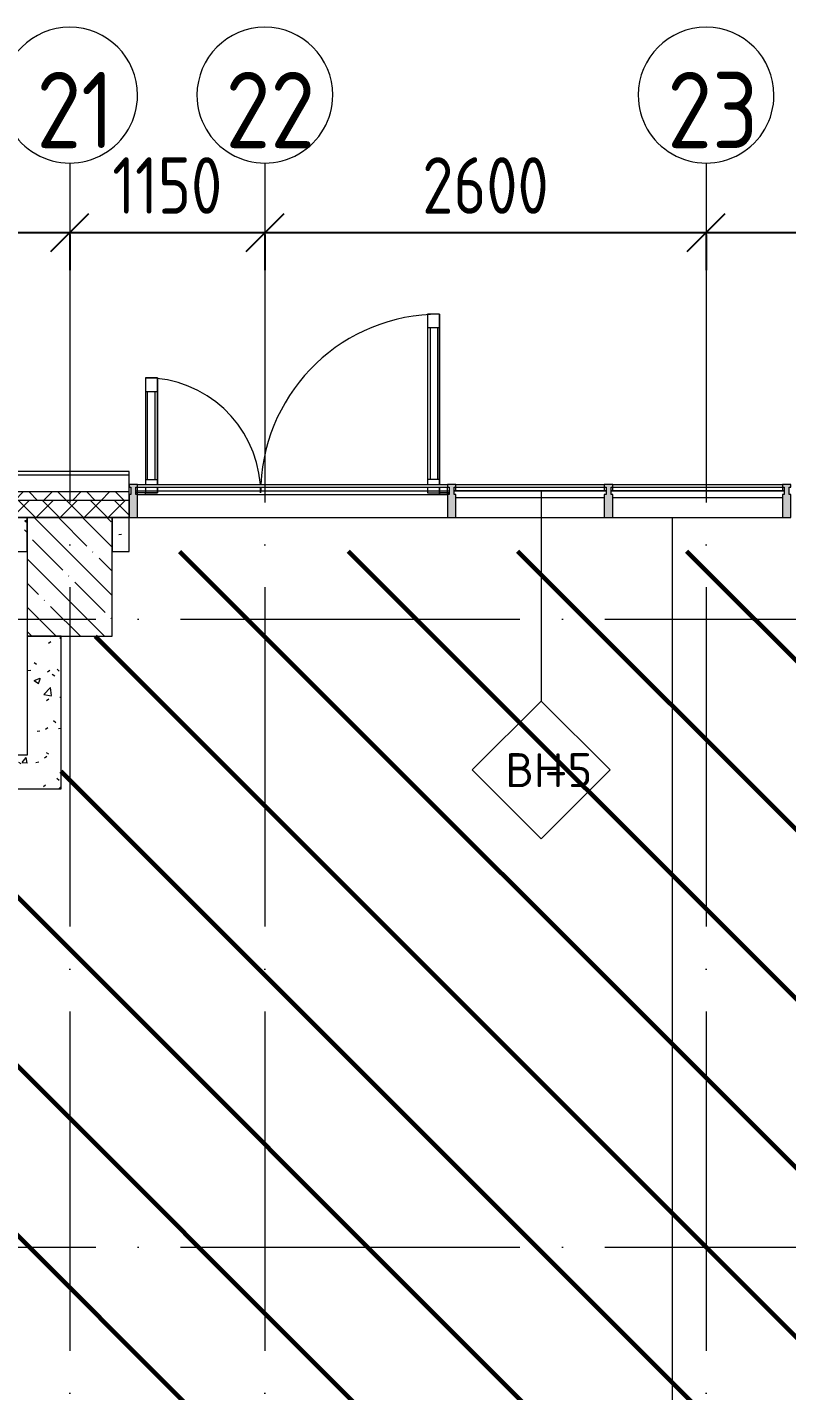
# Model space of a CAD drawing. Header units: millimetres. Extents: x -68946 to 288321, y -402657 to 324925.
# Drawn here: x 93838 to 98313, y 53829 to 61864 of the extents above; entities that cross this region are included whole.
import ezdxf

# ---------------------------------------------------------------- set-up
doc = ezdxf.new("R2010")
doc.units = ezdxf.units.MM
doc.linetypes.add('ADSK_Линия сетки', pattern=[2500, 2000, -250, 0, -250])
doc.layers.get('Defpoints').update_dxf_attribs({"color": 250})
for name, color, linetype, lineweight in [('3.4) ПТ-2.16    4 вып', 114, 'Continuous', 60), ('A-____-____-DIMS', 250, 'Continuous', 9), ('A-DETL-GENF-OTLN', 250, 'Continuous', 5), ('A-DOOR-____-OTLN', 250, 'Continuous', 5), ('A-FLOR-____-OTLN', 192, 'Continuous', 9), ('A-GLAZ-____-MCUT', 250, 'Continuous', 9), ('A-GLAZ-____-OTLN', 250, 'Continuous', 5), ('A-GLAZ-CURT-OTLN', 52, 'Continuous', 5), ('A-GLAZ-CWMG-MCUT', 51, 'Continuous', 9), ('A-GLAZ-CWMG-OTLN', 51, 'Continuous', 5), ('A-WALL-____-IDEN', 250, 'Continuous', 9), ('A-WALL-____-MCUT', 250, 'Continuous', 13), ('A-WALL-____-PATT', 250, 'Continuous', 13), ('A-WALL-FNSH-MCUT', 250, 'Continuous', 13), ('S-COLS-____-MCUT', 250, 'Continuous', 25), ('S-COLS-____-OTLN', 250, 'Continuous', 9), ('S-GRID-____-IDEN', 250, 'Continuous', 9), ('S-GRID-____-OTLN', 250, 'Continuous', 9)]:
    doc.layers.add(name, color=color, linetype=linetype, lineweight=lineweight)
doc.styles.add('GOST Common', font='', dxfattribs={"width": 0.9, "height": 350})
doc.styles.add('ISOCPEUR_2', font='isocpeur.ttf', dxfattribs={"height": 160})
doc.styles.get("Standard").update_dxf_attribs({"font": 'ГОСТ тип А.ttf'})
doc.styles.get('GOST Common').set_extended_font_data('GOST Common')
doc.dimstyles.new('А3', dxfattribs={"dimtxt": 333, "dimasz": 222, "dimexe": 222, "dimexo": 111, "dimgap": 111, "dimtad": 1, "dimtoh": 1, "dimdec": 0, "dimrnd": 0.0015, "dimzin": 0, "dimdsep": 46, "dimtxsty": 'Standard', "dimblk": 'OBLIQUE', "dimcen": 0, "dimclrd": 7, "dimclre": 7, "dimclrt": 7, "dimadec": 0, "dimazin": 0, "dimtfac": 1, "dimtdec": 0, "dimtofl": 0, "dimtmove": 0, "dimatfit": 3, "dimfxl": 1, "dimtolj": 1, "dimtzin": 0, "dimarcsym": 0})
pattern_1 = [(50, (12287.9, -0.0006), (364.3679, -31.8783), [38.1, -419.1]), (355, (12287.9, -0.0006), (-70.4859, 382.1133), [30.48, -335.28]), (100.451, (12318.28, -2.66), (293.885, 350.2334), [32.38, -356.18]), (46.184, (12287.9, 101.6), (542.1585, -84.0858), [57.15, -628.65]), (96.636, (12333.1, 94.6), (474.805, 494.8554), [48.57, -534.27]), (351.184, (12287.9, 101.6), (474.8102, 494.85), [45.72, -502.92]), (21, (12338.7, 76.2), (303.2285, -204.5305), [38.1, -419.1]), (326, (12338.7, 76.2), (123.6039, 368.376), [30.48, -335.28]), (71.451, (12364, 59.16), (426.8341, 163.8427), [32.38, -356.18]), (37.5, (12287.91, -0.0006), (6.17665, 169.11015), [16.764, -314.452, 16.764, -323.596, -336.55]), (37.5, (12287.91, -0.0006), (6.17665, 169.11015), [-671.576, 16.764, -319.786]), (7.5, (12287.91, -0.0006), (133.63888, 200.3615), [16.764, -177.292, 16.764, -306.832, -128.27]), (7.5, (12287.91, -0.0006), (133.63888, 200.3615), [-517.652, 16.764, -111.506]), (327.5, (12174.63, -0.0006), (271.18182, -11.45836), [16.764, -110.236, 16.764, -379.476, -525.78]), (327.5, (12174.63, -0.0006), (271.18182, -11.45836), [-523.24, 16.764, -509.016]), (317.5, (12123.83, -0.0006), (296.2585, 50.85285), [16.764, -148.336, 16.764, -246.38, -373.38]), (317.5, (12123.83, -0.0006), (296.2585, 50.85285), [-428.244, 16.764, -356.616])]

# ---------------------------------------------------------------- blocks, each defined once
blk = doc.blocks.new('PNS_Панель прямоугольная - Нр_Металл - 40мм-36104556-АР1_Маркировочный план 1 этажа С2и3')
at = {"layer": 'A-GLAZ-____-OTLN'}
for p, q in [((-930, 0), (915, 0)), ((-930, 0), (-920, 0)), ((905, 0), (915, 0))]:
    blk.add_line(p, q, dxfattribs=at)
blk = doc.blocks.new('Прямоугольный импост - Рядовой 50х195-36105276-АР1_Маркировочный план 1 этажа С2и3')
at = {"layer": 'A-GLAZ-CWMG-OTLN'}
blk.add_hatch(color=50, dxfattribs=at).paths.add_polyline_path([(-50, 157), (-50, 21), (-40, 21), (-40, -21), (-50, -21), (-50, -38), (0, -38), (0, -21), (-10, -21), (-10, 21), (0, 21), (0, 157)])
at = {"layer": 'A-GLAZ-CWMG-MCUT', "lineweight": 5}
for p, q in [((0, 157), (-50, 157)), ((-50, 157), (-50, 21)), ((0, 21), (0, 157)), ((-50, 21), (-40, 21)), ((-40, 21), (-40, -21)), ((-10, -21), (-10, 21)), ((-10, 21), (0, 21)), ((-40, -21), (-50, -21)), ((-50, -21), (-50, -38)), ((-50, -38), (0, -38)), ((0, -21), (-10, -21)), ((0, -38), (0, -21))]:
    blk.add_line(p, q, dxfattribs=at)
blk = doc.blocks.new('Дверь_Витражная_СКБ_2Ст - ДВН_ДАО_Главный вход-36105277-АР1_Маркировочный план 1 этажа С2и3')
at = {"layer": 'A-DETL-GENF-OTLN', "lineweight": 5}
for p, q in [((865.5, 1040.5), (795.5, 1040.5)), ((795.5, 1040.5), (795.5, 38)), ((865.5, 1040.5), (795.5, 1040.5)), ((795.5, 1040.5), (795.5, 38)), ((865.5, 1040.5), (865.5, 38)), ((865.5, 38), (865.5, 1040.5)), ((865.5, 960.5), (795.5, 960.5)), ((811.5, 960.5), (811.5, 67.5)), ((855.5, 960.5), (855.5, 67.5)), ((-865.5, 665.5), (-795.5, 665.5)), ((-865.5, 665.5), (-865.5, 38)), ((-795.5, 665.5), (-865.5, 665.5)), ((-865.5, 665.5), (-865.5, 38)), ((-795.5, 665.5), (-795.5, 38)), ((-795.5, 38), (-795.5, 665.5)), ((-865.5, 585.5), (-795.5, 585.5)), ((-855.5, 585.5), (-855.5, 67.5)), ((-811.5, 585.5), (-811.5, 67.5)), ((-865.5, 67.5), (-795.5, 67.5)), ((-865.5, 21), (-865.5, -12.5)), ((-865.5, 21), (-865.5, -12.5)), ((-795.5, 21), (-795.5, -12.5)), ((-795.5, -12.5), (-795.5, 21)), ((865.5, 67.5), (795.5, 67.5)), ((795.5, 21), (795.5, -12.5)), ((795.5, 21), (795.5, -12.5)), ((865.5, 21), (865.5, -12.5)), ((865.5, -12.5), (865.5, 21)), ((-865.5, -12.5), (-922.5, -12.5)), ((-865.5, -12.5), (-922.5, -12.5)), ((-795.5, -12.5), (-865.5, -12.5)), ((-865.5, -12.5), (-795.5, -12.5)), ((-865.5, -21), (-865.5, -12.5)), ((-865.5, -21), (-865.5, -12.5)), ((795.5, -12.5), (865.5, -12.5)), ((795.5, -12.5), (865.5, -12.5)), ((865.5, -21), (865.5, -12.5)), ((865.5, -12.5), (922.5, -12.5)), ((865.5, -12.5), (865.5, -21)), ((922.5, -12.5), (865.5, -12.5))]:
    blk.add_line(p, q, dxfattribs=at)
at = {"layer": 'A-DOOR-____-OTLN'}
for p, q in [((865.5, 1040.5), (865.5, 38)), ((-865.5, 665.5), (-865.5, 38)), ((-865.5, 21), (-865.5, -12.5)), ((865.5, 21), (865.5, -12.5))]:
    blk.add_line(p, q, dxfattribs=at)
for centre, radius, start, end in [((865.5, -12.5), 1053, 90, 177.24433), ((-865.5, -12.5), 678, 4.28521, 90), ((-865.5, -12.5), 678, 360, 2.84266), ((865.5, -12.5), 1053, 178.17198, 180)]:
    blk.add_arc(centre, radius, start, end, dxfattribs=at)
blk = doc.blocks.new('PNS_Панель прямоугольная4 - Нр_Металл - 40мм 2-37709434-АР1_Маркировочный план 1 этажа С2и3')
at = {"layer": 'A-GLAZ-____-MCUT', "lineweight": 5}
for p, q in [((447.5, 0), (-447.5, 0)), ((-437.5, -40), (437.5, -40))]:
    blk.add_line(p, q, dxfattribs=at)
at = {"layer": 'A-GLAZ-____-OTLN'}
blk.add_line((-447.5, 0), (447.5, 0), dxfattribs=at)
blk = doc.blocks.new('PNS_Панель прямоугольная4 - Нр_Металл - 40мм 2-36105338-АР1_Маркировочный план 1 этажа С2и3')
at = {"layer": 'A-GLAZ-____-MCUT', "lineweight": 5}
for p, q in [((510, 0), (-510, 0)), ((-500, -40), (500, -40))]:
    blk.add_line(p, q, dxfattribs=at)
at = {"layer": 'A-GLAZ-____-OTLN'}
blk.add_line((-510, 0), (510, 0), dxfattribs=at)
blk = doc.blocks.new('Прямоугольный импост - Рядовой 50х195-36104554-АР1_Маркировочный план 1 этажа С2и3')
at = {"layer": 'A-GLAZ-CWMG-OTLN'}
for p, q in [((82200.2, 59170), (84025.2, 59170)), ((82200.2, 59111), (82200.2, 59153)), ((82200.2, 59153), (84025.2, 59153)), ((84025.2, 59153), (84025.2, 59111)), ((82200.2, 59111), (84025.2, 59111)), ((82200.2, 58975), (84025.2, 58975))]:
    blk.add_line(p, q, dxfattribs=at)
blk = doc.blocks.new('Прямоугольный импост - Рядовой 50х195-36104555-АР1_Маркировочный план 1 этажа С2и3')
at = {"layer": 'A-GLAZ-CWMG-OTLN'}
for p, q in [((84075.2, 59170), (84950.2, 59170)), ((84075.2, 59132), (84075.2, 59153)), ((84075.2, 59153), (84950.2, 59153)), ((84950.2, 59153), (84950.2, 59132)), ((84075.2, 58975), (84950.2, 58975))]:
    blk.add_line(p, q, dxfattribs=at)
blk = doc.blocks.new('Прямоугольный импост - Рядовой 50х195-36103047-АР1_Маркировочный план 1 этажа С2и3')
at = {"layer": 'A-GLAZ-CWMG-OTLN'}
for p, q in [((85000.2, 59170), (86000.2, 59170)), ((85000.2, 59132), (85000.2, 59153)), ((85000.2, 59153), (86000.2, 59153)), ((86000.2, 59153), (86000.2, 59132)), ((85000.2, 58975), (86000.2, 58975))]:
    blk.add_line(p, q, dxfattribs=at)
blk = doc.blocks.new('Прямоугольный импост - Рядовой 50х195-36105256-АР1_Маркировочный план 1 этажа С2и3')
at = {"layer": 'A-GLAZ-CWMG-OTLN'}
blk.add_hatch(color=50, dxfattribs=at).paths.add_polyline_path([(25, 157), (25, 21), (15, 21), (15, -21), (25, -21), (25, -38), (-25, -38), (-25, -21), (-15, -21), (-15, 21), (-25, 21), (-25, 157), (15, 157)])
at = {"layer": 'A-GLAZ-CWMG-MCUT', "lineweight": 5}
for p, q in [((-25, 21), (-25, 157)), ((-25, 157), (25, 157)), ((25, 157), (25, 21)), ((-15, 21), (-25, 21)), ((-15, -21), (-15, 21)), ((15, 21), (15, -21)), ((25, 21), (15, 21)), ((-25, -38), (-25, -21)), ((-25, -21), (-15, -21)), ((25, -38), (-25, -38)), ((15, -21), (25, -21)), ((25, -21), (25, -38))]:
    blk.add_line(p, q, dxfattribs=at)
blk = doc.blocks.new('Прямоугольный импост - Рядовой 50х195-36105257-АР1_Маркировочный план 1 этажа С2и3')
at = {"layer": 'A-GLAZ-CWMG-OTLN'}
blk.add_hatch(color=50, dxfattribs=at).paths.add_polyline_path([(0, 157), (25, 157), (25, 21), (15, 21), (15, -21), (25, -21), (25, -38), (-25, -38), (-25, -21), (-15, -21), (-15, 21), (-25, 21), (-25, 157), (-15, 157)])
at = {"layer": 'A-GLAZ-CWMG-MCUT', "lineweight": 5}
for p, q in [((-25, 21), (-25, 157)), ((-25, 157), (25, 157)), ((25, 157), (25, 21)), ((-15, 21), (-25, 21)), ((-15, -21), (-15, 21)), ((15, 21), (15, -21)), ((25, 21), (15, 21)), ((-25, -38), (-25, -21)), ((-25, -21), (-15, -21)), ((25, -38), (-25, -38)), ((15, -21), (25, -21)), ((25, -21), (25, -38))]:
    blk.add_line(p, q, dxfattribs=at)
blk = doc.blocks.new('Ось сетки - Круг_Ø8 мм-39983606-АР1_Маркировочный план 1 этажа С2и3')
at = {"layer": 'S-GRID-____-IDEN'}
for start, end in [(360, 180), (180, 360)]:
    blk.add_arc((0, 0), 4, start, end, dxfattribs=at)
blk = doc.blocks.new('_Oblique')
at = {"color": 0, "linetype": 'ByBlock', "lineweight": -2}
blk.add_line((-0.5, -0.5), (0.5, 0.5), dxfattribs=at)
blk = doc.blocks.new('*D2593')
at = {"layer": 'A-____-____-DIMS', "color": 7, "lineweight": -2, "transparency": 16777216}
for p, q in [((92387.9, 60653.7), (94087.9, 60653.7)), ((92387.9, 60642.7), (92387.9, 60431.7)), ((94087.9, 60642.7), (94087.9, 60431.7))]:
    blk.add_line(p, q, dxfattribs=at)
at = {"layer": 'Defpoints', "color": 0, "transparency": 16777216}
for p in [(92387.9, 60753.7), (94087.9, 60753.7), (94087.9, 60653.7)]:
    blk.add_point(p, dxfattribs=at)
at = {"layer": 'A-____-____-DIMS', "color": 7, "lineweight": -2, "transparency": 16777216, "xscale": 222, "yscale": 222, "zscale": 222, "rotation": 180}
blk.add_blockref('_Oblique', (92387.9, 60653.7), dxfattribs=at)
at = {"layer": 'A-____-____-DIMS', "color": 7, "lineweight": -2, "transparency": 16777216, "xscale": 222, "yscale": 222, "zscale": 222}
blk.add_blockref('_Oblique', (94087.9, 60653.7), dxfattribs=at)
at = {"layer": 'A-____-____-DIMS', "color": 7, "transparency": 16777216, "insert": (93237.9, 60931.2), "char_height": 333, "width": 2.299, "attachment_point": 5}
blk.add_mtext('\\A1;1700', dxfattribs=at)
blk = doc.blocks.new('*D2594')
at = {"layer": 'A-____-____-DIMS', "color": 7, "lineweight": -2, "transparency": 16777216}
for p, q in [((94087.9, 60653.7), (95237.9, 60653.7)), ((94087.9, 60642.7), (94087.9, 60431.7)), ((95237.9, 60642.7), (95237.9, 60431.7))]:
    blk.add_line(p, q, dxfattribs=at)
at = {"layer": 'Defpoints', "color": 0, "transparency": 16777216}
for p in [(94087.9, 60753.7), (95237.9, 60753.7), (95237.9, 60653.7)]:
    blk.add_point(p, dxfattribs=at)
at = {"layer": 'A-____-____-DIMS', "color": 7, "lineweight": -2, "transparency": 16777216, "xscale": 222, "yscale": 222, "zscale": 222, "rotation": 180}
blk.add_blockref('_Oblique', (94087.9, 60653.7), dxfattribs=at)
at = {"layer": 'A-____-____-DIMS', "color": 7, "lineweight": -2, "transparency": 16777216, "xscale": 222, "yscale": 222, "zscale": 222}
blk.add_blockref('_Oblique', (95237.9, 60653.7), dxfattribs=at)
at = {"layer": 'A-____-____-DIMS', "color": 7, "transparency": 16777216, "insert": (94662.9, 60931.2), "char_height": 333, "width": 2.114, "attachment_point": 5}
blk.add_mtext('\\A1;1150', dxfattribs=at)
blk = doc.blocks.new('*D2595')
at = {"layer": 'A-____-____-DIMS', "color": 7, "lineweight": -2, "transparency": 16777216}
for p, q in [((95237.9, 60653.7), (97837.9, 60653.7)), ((95237.9, 60642.7), (95237.9, 60431.7)), ((97837.9, 60642.7), (97837.9, 60431.7))]:
    blk.add_line(p, q, dxfattribs=at)
at = {"layer": 'Defpoints', "color": 0, "transparency": 16777216}
for p in [(95237.9, 60753.7), (97837.9, 60753.7), (97837.9, 60653.7)]:
    blk.add_point(p, dxfattribs=at)
at = {"layer": 'A-____-____-DIMS', "color": 7, "lineweight": -2, "transparency": 16777216, "xscale": 222, "yscale": 222, "zscale": 222, "rotation": 180}
blk.add_blockref('_Oblique', (95237.9, 60653.7), dxfattribs=at)
at = {"layer": 'A-____-____-DIMS', "color": 7, "lineweight": -2, "transparency": 16777216, "xscale": 222, "yscale": 222, "zscale": 222}
blk.add_blockref('_Oblique', (97837.9, 60653.7), dxfattribs=at)
at = {"layer": 'A-____-____-DIMS', "color": 7, "transparency": 16777216, "insert": (96537.9, 60931.2), "char_height": 333, "width": 2.483, "attachment_point": 5}
blk.add_mtext('\\A1;2600', dxfattribs=at)
blk = doc.blocks.new('*D2596')
at = {"layer": 'A-____-____-DIMS', "color": 7, "lineweight": -2, "transparency": 16777216}
for p, q in [((97837.9, 60653.7), (99887.9, 60653.7)), ((97837.9, 60642.7), (97837.9, 60431.7)), ((99887.9, 60642.7), (99887.9, 60431.7))]:
    blk.add_line(p, q, dxfattribs=at)
at = {"layer": 'Defpoints', "color": 0, "transparency": 16777216}
for p in [(97837.9, 60753.7), (99887.9, 60753.7), (99887.9, 60653.7)]:
    blk.add_point(p, dxfattribs=at)
at = {"layer": 'A-____-____-DIMS', "color": 7, "lineweight": -2, "transparency": 16777216, "xscale": 222, "yscale": 222, "zscale": 222, "rotation": 180}
blk.add_blockref('_Oblique', (97837.9, 60653.7), dxfattribs=at)
at = {"layer": 'A-____-____-DIMS', "color": 7, "lineweight": -2, "transparency": 16777216, "xscale": 222, "yscale": 222, "zscale": 222}
blk.add_blockref('_Oblique', (99887.9, 60653.7), dxfattribs=at)
at = {"layer": 'A-____-____-DIMS', "color": 7, "transparency": 16777216, "insert": (98862.9, 60931.2), "char_height": 333, "width": 2.483, "attachment_point": 5}
blk.add_mtext('\\A1;2050', dxfattribs=at)
blk = doc.blocks.new('ADSK_Марка_Стена - Экземпляр_ADSK_Позиция-30564885-АР1_Маркировочный план 1 этажа С2и3')
at = {"layer": 'A-WALL-____-IDEN'}
for p, q in [((-0.156, 4.37), (-4.213, 0.312)), ((3.901, 0.312), (-0.156, 4.37)), ((-4.213, 0.312), (-0.156, -3.745)), ((-0.156, -3.745), (3.901, 0.312))]:
    blk.add_line(p, q, dxfattribs=at)

msp = doc.modelspace()

# ---------------------------------------------------------------- hatches: boundary and pattern name
at = {"layer": '3.4) ПТ-2.16    4 вып'}
h = msp.add_hatch(dxfattribs=at)
h.set_pattern_fill('ANSI31', color=256, scale=222, angle=90)
h.paths.add_polyline_path([(105437.8919, 58775), (100137.8919, 58775), (100137.8919, 58275), (99637.8919, 58275), (99637.8919, 58775), (94337.8919, 58775), (94337.8919, 58275), (94037.9138, 58275), (94037.9138, 57375), (91337.8919, 57375), (91337.8919, 56475), (90087.8919, 56475), (90087.8919, 40174.9994), (105437.8919, 40174.9994), (105437.8919, 48044.9994), (108107.9138, 48044.9994), (108107.9138, 49287.2007), (105437.8919, 49287.2007)])
h.paths.add_polyline_path([(97637.8919, 51874.9994), (98037.8919, 51874.9994), (98037.8919, 51474.9994), (97637.8919, 51474.9994)], flags=16)
h.paths.add_polyline_path([(97637.8919, 45724.9994), (98037.8919, 45724.9994), (98037.8919, 45324.9994), (97637.8919, 45324.9994)], flags=16)
at = {"layer": 'A-WALL-____-PATT', "lineweight": 15, "true_color": 0x000000}
h = msp.add_hatch(dxfattribs=at)
h.set_pattern_fill('FP_53', color=18, style=0, pattern_type=2)
h.set_pattern_definition([(135, (12287.91, -0.0006), (-84.85281, -84.85281), []), (225, (12287.91, -0.0006), (84.85281, -84.85281), [])])
h.paths.add_polyline_path([(121487.9597, 59075), (121487.9597, 59125), (120687.9964, 59125), (120687.9964, 59075), (121412.9378, 59075)])
h.paths.add_polyline_path([(118737.9144, 59075), (119787.9964, 59075), (119787.9964, 59125), (118737.9144, 59125)])
h.paths.add_polyline_path([(113938.3643, 59075), (113938.3643, 59125), (112888.3643, 59125), (112888.3643, 59075), (113582.3109, 59075)])
h.paths.add_polyline_path([(116788.3643, 59075), (117837.9144, 59075), (117837.9144, 59125), (116788.3643, 59125)])
h.paths.add_polyline_path([(114838.3643, 59075), (115888.3643, 59075), (115888.3643, 59125), (114838.3643, 59125), (114838.3643, 59075.7731)])
h.paths.add_polyline_path([(111988.3643, 59075), (111988.3643, 59125), (110938.1391, 59125), (110938.1391, 59075), (111807.9138, 59075)])
h.paths.add_polyline_path([(91588.9094, 59075), (94438.1391, 59075), (94438.1391, 59125), (89787.9138, 59125), (89787.9138, 59075), (90735.5203, 59075)])
h = msp.add_hatch(dxfattribs=at)
h.set_pattern_fill('FP_52', color=18, style=0, pattern_type=2)
h.set_pattern_definition([(45, (12287.91, -0.0006), (-70.71068, 70.71068), []), (135, (12287.91, -0.0006), (-70.71068, -70.71068), [])])
h.paths.add_polyline_path([(116788.3643, 58975), (117837.9144, 58975), (117837.9144, 59075), (116788.3643, 59075)])
h.paths.add_polyline_path([(120987.8919, 58975), (121387.9597, 58975.0339), (121387.8919, 59075), (120687.9964, 59075), (120687.9964, 58975), (120808.5414, 58975)])
h.paths.add_polyline_path([(111239.8528, 58975), (111988.3643, 58975), (111988.3643, 59075), (110938.1391, 59075), (110938.3643, 58975), (111237.8919, 58975)])
h.paths.add_polyline_path([(89887.9138, 58975), (94438.1391, 58975), (94438.1391, 59075), (89887.9138, 59075), (89887.9138, 58976.591)])
h.paths.add_polyline_path([(119441.5859, 58975), (119787.9964, 58975), (119787.9964, 59075), (118737.9144, 59075), (118737.9144, 58975), (119145.9964, 58975)])
h.paths.add_polyline_path([(115888.3643, 58975), (115888.3643, 59075), (114838.3643, 59075), (114838.3643, 58975), (115340.7193, 58975)])
h.paths.add_polyline_path([(113582.3109, 58975), (113938.3643, 58975), (113938.3643, 59075), (112888.3643, 59075), (112888.3643, 58975)])
h = msp.add_hatch(dxfattribs=at)
h.set_pattern_fill('FP_3', color=18, style=0, pattern_type=2)
h.set_pattern_definition(pattern_1)
h.paths.add_polyline_path([(93837.8919, 58775), (93837.8919, 58975), (90287.8919, 58975), (90287.8919, 58775), (93469.4313, 58775)])
h.paths.add_polyline_path([(94438.1391, 58775), (94438.1391, 58975), (94337.8919, 58975), (94337.8919, 58775)])
h = msp.add_hatch(dxfattribs=at)
h.set_pattern_fill('FP_3', color=18, style=0, pattern_type=2)
h.set_pattern_definition(pattern_1)
h.paths.add_polyline_path([(94037.9138, 57575), (94037.9138, 58275), (93837.9138, 58275), (93837.9138, 57575)])
h = msp.add_hatch(dxfattribs=at)
h.set_pattern_fill('FP_3', color=18, style=0, pattern_type=2)
h.set_pattern_definition(pattern_1)
h.paths.add_polyline_path([(93317.8916, 57375), (94037.9138, 57375), (94037.9138, 57575), (90087.8919, 57575), (90087.8919, 57375), (92350.4087, 57375)])
at = {"layer": 'S-COLS-____-OTLN', "lineweight": 5, "true_color": 0x000000}
h = msp.add_hatch(dxfattribs=at)
h.set_pattern_fill('FP_1', color=18, style=0, pattern_type=2)
h.set_pattern_definition([(135, (12287.91, -0.0006), (-142.5612, -142.5612), []), (135, (12430.48, -0.0006), (-142.5612, -142.5612), [252.016, -50.403, 3.353, -47.05])])
h.paths.add_polyline_path([(94337.8919, 58275), (94337.8919, 58975), (93837.8919, 58975), (93837.9138, 58275), (94037.9358, 58275)])

# ---------------------------------------------------------------- linework, layer by layer
at = {"layer": 'A-FLOR-____-OTLN', "color": 18, "lineweight": 5, "true_color": 0x000000}
msp.add_line((97637.8919, 58975), (97637.8919, 51874.9994), dxfattribs=at)
at = {"layer": 'A-WALL-____-IDEN', "color": 18, "true_color": 0x000000}
msp.add_line((96865.9597, 59132), (96865.9597, 57893.25), dxfattribs=at)
at = {"layer": 'A-WALL-____-MCUT', "color": 18, "lineweight": 15, "true_color": 0x000000}
for p, q in [((94438.1391, 59225), (89637.9138, 59225)), ((94438.1391, 59125), (94438.1391, 59225)), ((94438.1391, 59125), (89737.9138, 59125)), ((94438.1391, 59075), (89787.9138, 59075)), ((94438.1391, 59075), (94438.1391, 59125)), ((94438.1391, 58975), (94438.1391, 59075)), ((93837.8919, 58975), (90287.8919, 58975)), ((90287.8919, 58975), (93837.8919, 58975)), ((93837.8919, 58775), (93837.8919, 58975)), ((93837.8919, 58975), (94337.8919, 58975)), ((94438.1391, 58975), (94337.8919, 58975)), ((94337.8919, 58975), (94337.8919, 58775)), ((94337.8919, 58975), (94438.1391, 58975)), ((94438.1391, 58775), (94438.1391, 58975)), ((90287.8919, 58775), (93837.8919, 58775)), ((94337.8919, 58775), (94438.1391, 58775)), ((94037.9138, 58275), (93837.9138, 58275)), ((93837.9138, 58275), (93837.9138, 57575)), ((94037.9138, 57375), (94037.9138, 58275)), ((93837.9138, 57575), (90087.8919, 57575)), ((91337.8919, 57375), (94037.9138, 57375))]:
    msp.add_line(p, q, dxfattribs=at)
at = {"layer": 'A-WALL-FNSH-MCUT', "lineweight": 15}
for p, q in [((94438.1391, 59245), (89617.9138, 59245)), ((94438.1391, 59225), (94438.1391, 59245))]:
    msp.add_line(p, q, dxfattribs=at)
at = {"layer": 'S-COLS-____-MCUT', "color": 18, "lineweight": 5, "true_color": 0x000000}
for p, q in [((94337.8919, 58975), (93837.8919, 58975)), ((93837.8919, 58775), (93837.8919, 58275)), ((94337.8919, 58275), (94337.8919, 58775)), ((93837.8919, 58275), (94337.8919, 58275))]:
    msp.add_line(p, q, dxfattribs=at)
at = {"layer": 'S-COLS-____-OTLN', "color": 18, "lineweight": 5, "true_color": 0x000000}
for p, q in [((93837.8919, 58975), (93837.8919, 58775)), ((94337.8919, 58775), (94337.8919, 58975))]:
    msp.add_line(p, q, dxfattribs=at)
at = {"layer": 'S-GRID-____-OTLN', "color": 18, "linetype": 'ADSK_Линия сетки', "true_color": 0x000000}
for p, q in [((94087.9138, 61063.6538), (94087.9138, -2919.5356)), ((95237.9138, 61063.6538), (95237.9138, -2919.5356)), ((97837.9138, 61063.6538), (97837.9138, -2919.5356)), ((77240.3519, 58375), (168626.8279, 58375)), ((77240.3519, 54675), (168626.8279, 54675))]:
    msp.add_line(p, q, dxfattribs=at)

# ---------------------------------------------------------------- block references
at = {"layer": 'A-DOOR-____-OTLN', "color": 18, "true_color": 0x000000}
msp.add_blockref('Дверь_Витражная_СКБ_2Ст - ДВН_ДАО_Главный вход-36105277-АР1_Маркировочный план 1 этажа С2и3', (95400.6391, 59132), dxfattribs=at)
at = {"layer": 'A-GLAZ-____-MCUT', "color": 18, "lineweight": 5, "true_color": 0x000000}
for name, p in [('PNS_Панель прямоугольная4 - Нр_Металл - 40мм 2-37709434-АР1_Маркировочный план 1 этажа С2и3', (96800.6391, 59132)), ('PNS_Панель прямоугольная4 - Нр_Металл - 40мм 2-36105338-АР1_Маркировочный план 1 этажа С2и3', (97788.1391, 59132))]:
    msp.add_blockref(name, p, dxfattribs=at)
at = {"layer": 'A-GLAZ-CURT-OTLN', "color": 18, "true_color": 0x000000}
msp.add_blockref('PNS_Панель прямоугольная - Нр_Металл - 40мм-36104556-АР1_Маркировочный план 1 этажа С2и3', (95408.1391, 59132), dxfattribs=at)
at = {"layer": 'A-GLAZ-CWMG-OTLN', "color": 18, "true_color": 0x000000, "rotation": 180}
msp.add_blockref('Прямоугольный импост - Рядовой 50х195-36105276-АР1_Маркировочный план 1 этажа С2и3', (94438.1391, 59132), dxfattribs=at)
at = {"layer": 'A-GLAZ-CWMG-OTLN', "color": 18, "true_color": 0x000000}
for name in ['Прямоугольный импост - Рядовой 50х195-36104554-АР1_Маркировочный план 1 этажа С2и3', 'Прямоугольный импост - Рядовой 50х195-36104555-АР1_Маркировочный план 1 этажа С2и3', 'Прямоугольный импост - Рядовой 50х195-36103047-АР1_Маркировочный план 1 этажа С2и3']:
    msp.add_blockref(name, (12287.9138, -0.0006), dxfattribs=at)
at = {"layer": 'A-GLAZ-CWMG-OTLN', "color": 18, "true_color": 0x000000, "extrusion": (0, 0, -1), "rotation": 180}
for name, p in [('Прямоугольный импост - Рядовой 50х195-36105256-АР1_Маркировочный план 1 этажа С2и3', (-96338.1391, 59132)), ('Прямоугольный импост - Рядовой 50х195-36105257-АР1_Маркировочный план 1 этажа С2и3', (-97263.1391, 59132)), ('Прямоугольный импост - Рядовой 50х195-36105257-АР1_Маркировочный план 1 этажа С2и3', (-98313.1391, 59132))]:
    msp.add_blockref(name, p, dxfattribs=at)
at = {"layer": 'A-WALL-____-IDEN', "color": 18, "true_color": 0x000000, "xscale": 99.99999999999993, "yscale": 99.99999999999993, "zscale": 99.99999999999993}
msp.add_blockref('ADSK_Марка_Стена - Экземпляр_ADSK_Позиция-30564885-АР1_Маркировочный план 1 этажа С2и3', (96881.5847, 57456.2831), dxfattribs=at)
at = {"layer": 'S-GRID-____-IDEN', "color": 18, "true_color": 0x000000, "xscale": 99.99999999999993, "yscale": 99.99999999999993, "zscale": 99.99999999999993, "rotation": 180}
for p in [(94087.9138, 61463.6538), (95237.9138, 61463.6538), (97837.9138, 61463.6538)]:
    msp.add_blockref('Ось сетки - Круг_Ø8 мм-39983606-АР1_Маркировочный план 1 этажа С2и3', p, dxfattribs=at)

# ---------------------------------------------------------------- texts
at = {"layer": 'A-WALL-____-IDEN', "color": 18, "true_color": 0x000000, "char_height": 200, "attachment_point": 1, "style": 'ISOCPEUR_2'}
for s, insert, width in [('ВН', (96653.9539, 57585.9517), 280.590625), ('-5', (96885.4643, 57585.9517), 246.91975)]:
    msp.add_mtext(s, dxfattribs=dict(at, insert=insert, width=width))
at = {"layer": 'S-GRID-____-IDEN', "color": 18, "true_color": 0x000000, "char_height": 450, "attachment_point": 1, "style": 'GOST Common'}
for s, insert, width in [('21', (93892.0945, 61600.9329), 461.772), ('22', (95006.5445, 61600.9329), 548.35425), ('23', (97609.2445, 61600.9329), 541.139062)]:
    msp.add_mtext(s, dxfattribs=dict(at, insert=insert, width=width))

# ---------------------------------------------------------------- dimensions: what is measured, and where the dimension line sits
at = {"layer": 'A-____-____-DIMS', "color": 18, "true_color": 0x000000}
for base, p1, p2, picture, middle in [((94087.9138, 60653.7189), (92387.9138, 60753.7038), (94087.9138, 60753.7038), '*D2593', (93237.9138, 60931.2189)), ((95237.9138, 60653.7189), (94087.9138, 60753.7038), (95237.9138, 60753.7038), '*D2594', (94662.9138, 60931.2189)), ((97837.9138, 60653.7189), (95237.9138, 60753.7038), (97837.9138, 60753.7038), '*D2595', (96537.9138, 60931.2189)), ((99887.9138, 60653.7189), (97837.9138, 60753.7038), (99887.9138, 60753.7038), '*D2596', (98862.9138, 60931.2189))]:
    dim = msp.add_linear_dim(base=base, p1=p1, p2=p2, dimstyle='А3', dxfattribs=at)
    dim.commit()
    dim.dimension.update_dxf_attribs({"geometry": picture, "text_midpoint": middle})

doc.saveas('drawing.dxf')
